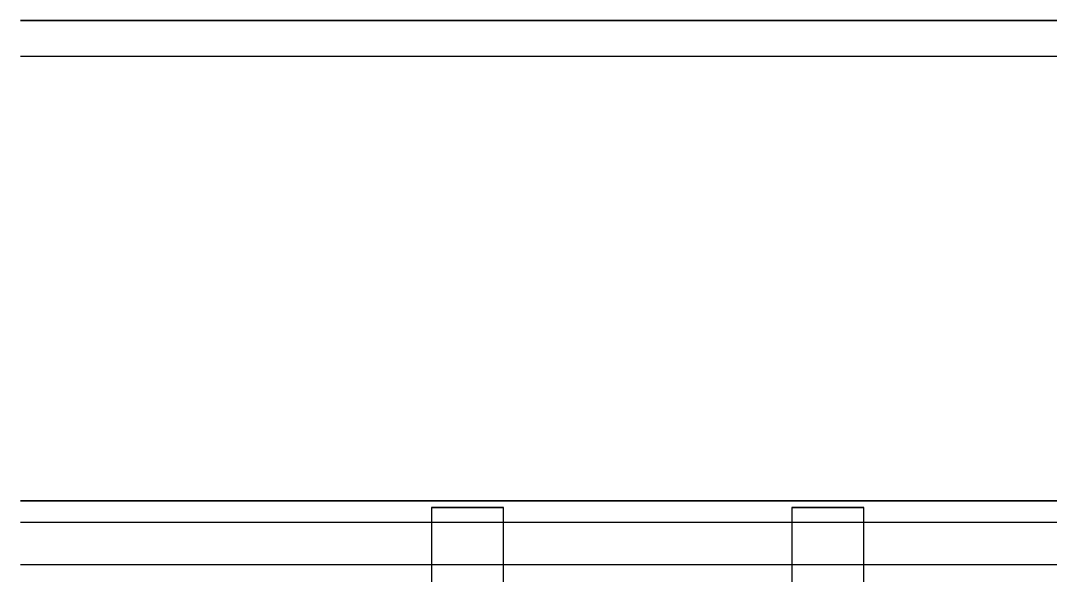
# Model space of a CAD drawing. Header units: metres. Extents: x -354 to -91, y 3 to 562.
# Drawn here: x -275.8246 to -275.396, y 544.2226 to 544.4536 of the extents above; entities that cross this region are included whole.
import ezdxf

# ---------------------------------------------------------------- set-up
doc = ezdxf.new("R2010")
doc.units = ezdxf.units.M
doc.layers.add('A-GENM', color=7, linetype='Continuous', lineweight=25)

# ---------------------------------------------------------------- blocks, each defined once
blk = doc.blocks.new('Adaptive point Fascia Panel Bracket - Type T04-68493050-DRG-2873034 - CONSTRUCTION SEQUENCE STAGE A8')
at = {"layer": 'A-GENM', "color": 253, "true_color": 0xa3a3a3}
for p, q in [((-1148.80602, 544.25094), (-1148.80602, 544.2182)), ((-1148.77602, 544.2182), (-1148.77602, 544.25094)), ((-1148.65602, 544.25094), (-1148.65602, 544.2182)), ((-1148.62602, 544.2182), (-1148.62602, 544.25094))]:
    blk.add_line(p, q, dxfattribs=at)
for centre, start_param, end_param in [((-1148.79102, 544.25094), 0.002883, 0.264683), ((-1148.79102, 544.25094), 6.024269, 6.283185), ((-1148.79102, 544.25094), 5.76247, 6.024269), ((-1148.79102, 544.25094), 0.264683, 0.526482), ((-1148.79102, 544.25094), 5.50067, 5.757702), ((-1148.79102, 544.25094), 0.526482, 0.788281), ((-1148.79102, 544.25094), 5.238871, 5.495505), ((-1148.79102, 544.25094), 0.788281, 1.050081), ((-1148.79102, 544.25094), 4.977072, 5.233444), ((-1148.79102, 544.25094), 1.050081, 1.31188), ((-1148.79102, 544.25094), 4.715272, 4.971435), ((-1148.79102, 544.25094), 1.31188, 1.57368), ((-1148.79102, 544.25094), 4.453473, 4.709442), ((-1148.79102, 544.25094), 1.57368, 1.835479), ((-1148.79102, 544.25094), 4.191673, 4.447434), ((-1148.79102, 544.25094), 1.835479, 2.097278), ((-1148.79102, 544.25094), 2.097278, 2.359078), ((-1148.79102, 544.25094), 3.929874, 4.185375), ((-1148.79102, 544.25094), 2.359078, 2.620877), ((-1148.79102, 544.25094), 3.668075, 3.923182), ((-1148.79102, 544.25094), 3.406275, 3.668075), ((-1148.79102, 544.25094), 2.620877, 2.882676), ((-1148.79102, 544.25094), 3.144476, 3.406275), ((-1148.79102, 544.25094), 2.882676, 3.141593), ((-1148.64102, 544.25094), 0.002883, 0.264683), ((-1148.64102, 544.25094), 5.76247, 6.283185), ((-1148.64102, 544.25094), 0.264683, 0.526482), ((-1148.64102, 544.25094), 5.50067, 5.757702), ((-1148.64102, 544.25094), 0.526482, 0.788281), ((-1148.64102, 544.25094), 5.238871, 5.495505), ((-1148.64102, 544.25094), 0.788281, 1.050081), ((-1148.64102, 544.25094), 4.977072, 5.233444), ((-1148.64102, 544.25094), 1.050081, 1.31188), ((-1148.64102, 544.25094), 4.715272, 4.971435), ((-1148.64102, 544.25094), 1.31188, 1.57368), ((-1148.64102, 544.25094), 4.453473, 4.709442), ((-1148.64102, 544.25094), 1.57368, 1.835479), ((-1148.64102, 544.25094), 4.191673, 4.447434), ((-1148.64102, 544.25094), 1.835479, 2.097278), ((-1148.64102, 544.25094), 2.097278, 2.359078), ((-1148.64102, 544.25094), 3.929874, 4.185375), ((-1148.64102, 544.25094), 2.359078, 2.620877), ((-1148.64102, 544.25094), 3.144476, 3.923182), ((-1148.64102, 544.25094), 2.620877, 2.882676), ((-1148.64102, 544.25094), 2.882676, 3.141593)]:
    blk.add_ellipse(centre, major_axis=(-0.015, 0), ratio=0.000906, start_param=start_param, end_param=end_param, dxfattribs=at)
blk = doc.blocks.new('StitchPour_RS36A_04 - StitchPour_RS36A_04-60468323-DRG-2873034 - CONSTRUCTION SEQUENCE STAGE A8')
at = {"layer": 'A-GENM', "color": 253, "true_color": 0xa3a3a3}
for points in [[(131.07702, 50.2725), (131.11478, 50.13043), (131.15253, 49.98837), (131.19029, 49.8463)], [(131.30283, 49.42286), (131.22756, 49.70607), (131.15229, 49.98929), (131.07702, 50.2725)]]:
    blk.add_open_spline(points, degree=3, dxfattribs=at)
blk = doc.blocks.new('Barrier-Precast-MPB-03-B - Typical-68654142-DRG-2873034 - CONSTRUCTION SEQUENCE STAGE A8')
at = {"layer": 'A-GENM', "color": 253, "true_color": 0xa3a3a3}
for p, q in [((-0.22662, -0.59749), (-0.22645, 2.53909)), ((-0.20902, -0.59747), (-0.20885, 2.53909)), ((-0.01496, 0.66401), (-0.01486, 2.53908)), ((-0.00003, -0.59539), (0.00014, 2.53908)), ((0.00004, 0.66402), (0.00014, 2.53908))]:
    blk.add_line(p, q, dxfattribs=at)
blk = doc.blocks.new('T2DPAA-T2D-C3S-RS-M3D-100334_rvt-1-DRG-2873034 - CONSTRUCTION SEQUENCE STAGE A8')
at = {"layer": 'A-GENM', "color": 9, "true_color": 0xbebebe}
blk.add_open_spline([(-1148.09649, 544.2536), (-1148.39, 544.2536), (-1148.68351, 544.2536), (-1148.97702, 544.2536)], degree=3, dxfattribs=at)
at = {"layer": 'A-GENM', "color": 253, "true_color": 0xa3a3a3}
blk.add_open_spline([(-1148.97702, 544.2536), (-1148.68351, 544.2536), (-1148.05866, 544.2536), (-1147.43381, 544.2536), (-1147.10246, 544.2536)], degree=3, knots=[0.90728296, 0.90728296, 0.90728296, 0.90728296, 0.93333333, 0.96274149, 0.96274149, 0.96274149, 0.96274149], dxfattribs=at)
at = {"layer": 'A-GENM', "color": 253, "lineweight": 25, "true_color": 0xa3a3a3}
for name, p, rotation in [('StitchPour_RS36A_04 - StitchPour_RS36A_04-60468323-DRG-2873034 - CONSTRUCTION SEQUENCE STAGE A8', (-1134.0578, 404.8616), 75.11694444444437), ('Barrier-Precast-MPB-03-B - Typical-68654142-DRG-2873034 - CONSTRUCTION SEQUENCE STAGE A8', (-1146.43794, 544.4536), 90.00318263021131)]:
    blk.add_blockref(name, p, dxfattribs=dict(at, rotation=rotation))
blk.add_blockref('Adaptive point Fascia Panel Bracket - Type T04-68493050-DRG-2873034 - CONSTRUCTION SEQUENCE STAGE A8', (0, 0), dxfattribs=at)

msp = doc.modelspace()

# ---------------------------------------------------------------- block references
at = {"lineweight": 5}
msp.add_blockref('T2DPAA-T2D-C3S-RS-M3D-100334_rvt-1-DRG-2873034 - CONSTRUCTION SEQUENCE STAGE A8', (873.15239, 0), dxfattribs=at)

doc.saveas('drawing.dxf')
